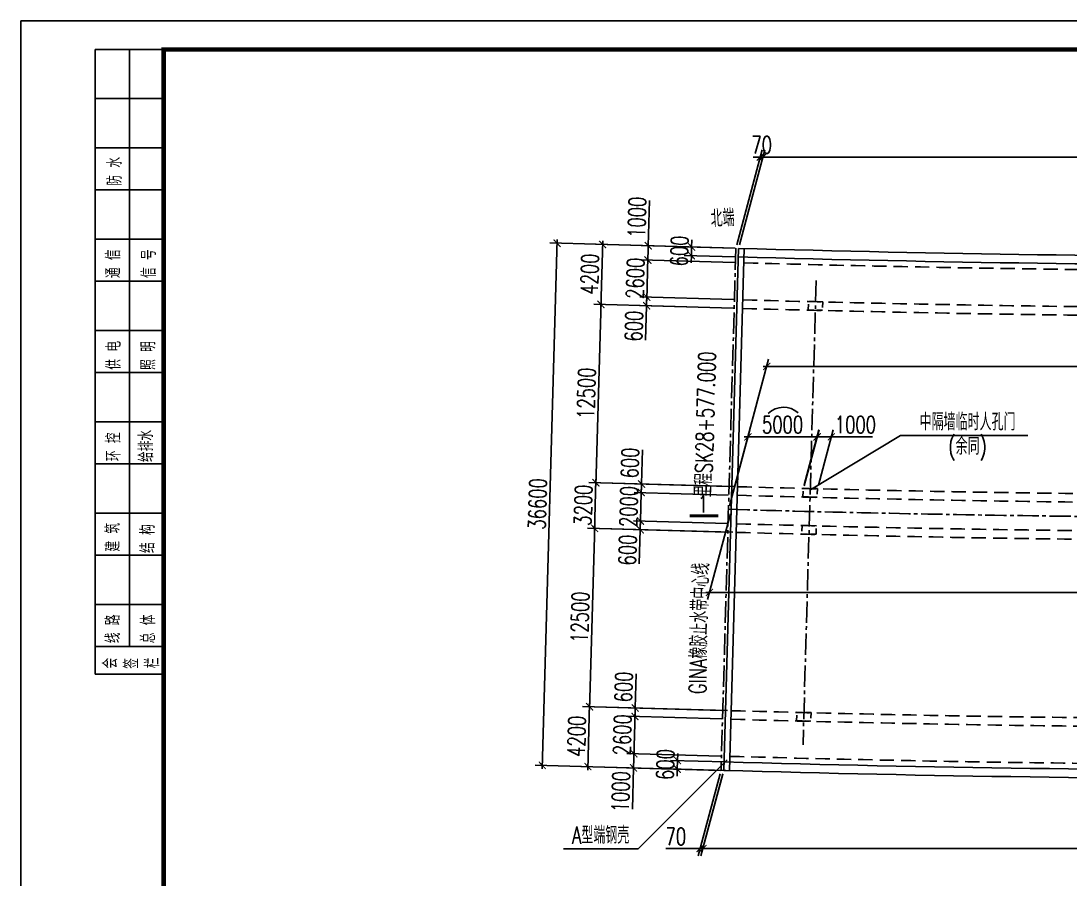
# Model space of a CAD drawing. Extents: x 469178 to 607089, y 116135 to 145965.
# Drawn here: x 516669 to 535049, y 130891 to 145922 of the extents above; entities that cross this region are included whole.
import ezdxf

# ---------------------------------------------------------------- set-up
doc = ezdxf.new("R2010")
doc.units = 0
doc.header["$LTSCALE"] = 100
doc.header["$MEASUREMENT"] = 0
for name, pattern in [('CENTER2', [1.125, 0.75, -0.125, 0.125, -0.125]), ('DASHED', [0.75, 0.5, -0.25]), ('DASHED2', [0.375, 0.25, -0.125])]:
    doc.linetypes.add(name, pattern=pattern)
doc.layers.get('0').update_dxf_attribs({"linetype": 'CONTINUOUS'})
doc.layers.get('Defpoints').update_dxf_attribs({"linetype": 'CONTINUOUS'})
for name, color, linetype in [('01 标  注', 1, 'CONTINUOUS'), ('02 结  构', 5, 'CONTINUOUS'), ('04 钢  筋', 6, 'CONTINUOUS'), ('4', 4, 'CONTINUOUS'), ('辅助线', 1, 'CONTINUOUS')]:
    doc.layers.add(name, color=color, linetype=linetype)
doc.styles.get("Standard").update_dxf_attribs({"font": 'txt1.shx', "width": 0.7, "bigfont": 'hztxt.shx'})
doc.styles.add('TK', font='romanc.shx', dxfattribs={"width": 0.75, "bigfont": 'hztxt.shx'})
doc.dimstyles.new('1：400', dxfattribs={"dimscale": 100, "dimtxt": 3, "dimasz": 1.25, "dimexe": 1.25, "dimexo": 0.625, "dimtad": 1, "dimdec": 0, "dimlfac": 4, "dimdsep": 46, "dimtxsty": 'Standard', "dimblk": 'ARCHTICK', "dimcen": 2.5, "dimdle": 0.625, "dimclrt": 1, "dimadec": 0, "dimazin": 1, "dimtfac": 1, "dimtdec": 0, "dimtix": 1, "dimtmove": 0, "dimatfit": 3, "dimfxl": 0, "dimarcsym": 0})

# ---------------------------------------------------------------- blocks, each defined once
blk = doc.blocks.new('_ArchTick')
at = {"color": 0, "linetype": 'ByBlock', "const_width": 0.15}
blk.add_lwpolyline([(-0.5, -0.5), (0.5, 0.5)], dxfattribs=at)
blk = doc.blocks.new('*D18')
at = {"layer": '01 标  注', "color": 0, "lineweight": -2, "ltscale": 4}
for p, q in [((527660, 141984), (527683, 142775)), ((529180, 141941), (527535, 141987)), ((527652, 141671), (527660, 141984)), ((529173, 141691), (527528, 141738))]:
    blk.add_line(p, q, dxfattribs=at)
at = {"layer": 'Defpoints', "color": 0, "ltscale": 4}
for p in [(527660, 141984), (529242, 141939), (529235, 141689)]:
    blk.add_point(p, dxfattribs=at)
at = {"layer": '01 标  注', "color": 0, "lineweight": -2, "ltscale": 4, "xscale": 125, "yscale": 125, "zscale": 125}
for p, rotation in [((527660, 141984), 88.37661035779304), ((527653, 141734), 268.376610357793)]:
    blk.add_blockref('_ArchTick', p, dxfattribs=dict(at, rotation=rotation))
at = {"layer": '01 标  注', "color": 1, "ltscale": 4, "insert": (527462, 142483), "char_height": 300, "attachment_point": 5, "rotation": 88.3766}
blk.add_mtext('1000', dxfattribs=at)
blk = doc.blocks.new('*D19')
at = {"layer": '01 标  注', "color": 0, "lineweight": -2, "ltscale": 4}
for p, q in [((529173, 141691), (527528, 141738)), ((527655, 141796), (527633, 141022)), ((529154, 141041), (527510, 141088))]:
    blk.add_line(p, q, dxfattribs=at)
at = {"layer": 'Defpoints', "color": 0, "ltscale": 4}
for p in [(529235, 141689), (527635, 141084), (529217, 141039)]:
    blk.add_point(p, dxfattribs=at)
at = {"layer": '01 标  注', "color": 0, "lineweight": -2, "ltscale": 4, "xscale": 125, "yscale": 125, "zscale": 125}
for p, rotation in [((527653, 141734), 88.37661940610256), ((527635, 141084), 268.3766194061026)]:
    blk.add_blockref('_ArchTick', p, dxfattribs=dict(at, rotation=rotation))
at = {"layer": '01 标  注', "color": 1, "ltscale": 4, "insert": (527432, 141415), "char_height": 300, "attachment_point": 5, "rotation": 88.3766}
blk.add_mtext('2600', dxfattribs=at)
blk = doc.blocks.new('*D20')
at = {"layer": '01 标  注', "color": 0, "lineweight": -2, "ltscale": 4}
for p, q in [((529154, 141041), (527510, 141088)), ((527637, 141147), (527631, 140934)), ((529150, 140891), (527506, 140938)), ((527631, 140934), (527614, 140333))]:
    blk.add_line(p, q, dxfattribs=at)
at = {"layer": 'Defpoints', "color": 0, "ltscale": 4}
for p in [(529217, 141039), (527631, 140934), (529213, 140889)]:
    blk.add_point(p, dxfattribs=at)
at = {"layer": '01 标  注', "color": 0, "lineweight": -2, "ltscale": 4, "xscale": 125, "yscale": 125, "zscale": 125}
for p, rotation in [((527631, 140934), 268.3766194061026), ((527635, 141084), 88.37661940610256)]:
    blk.add_blockref('_ArchTick', p, dxfattribs=dict(at, rotation=rotation))
at = {"layer": '01 标  注', "color": 1, "ltscale": 4, "insert": (527408, 140577), "char_height": 300, "attachment_point": 5, "rotation": 88.3766}
blk.add_mtext('600', dxfattribs=at)
blk = doc.blocks.new('*D21')
at = {"layer": '01 标  注', "color": 0, "lineweight": -2, "ltscale": 4}
for p, q in [((528928, 133044), (527283, 133091)), ((527410, 133150), (527401, 132838)), ((528921, 132794), (527276, 132841)), ((527401, 132838), (527381, 132117))]:
    blk.add_line(p, q, dxfattribs=at)
at = {"layer": 'Defpoints', "color": 0, "ltscale": 4}
for p in [(528990, 133043), (527401, 132838), (528983, 132793)]:
    blk.add_point(p, dxfattribs=at)
at = {"layer": '01 标  注', "color": 0, "lineweight": -2, "ltscale": 4, "xscale": 125, "yscale": 125, "zscale": 125}
for p, rotation in [((527408, 133087), 88.37662866795856), ((527401, 132838), 268.3766286679586)]:
    blk.add_blockref('_ArchTick', p, dxfattribs=dict(at, rotation=rotation))
at = {"layer": '01 标  注', "color": 1, "ltscale": 4, "insert": (527177, 132421), "char_height": 300, "attachment_point": 5, "rotation": 88.3766}
blk.add_mtext('1000', dxfattribs=at)
blk = doc.blocks.new('*D22')
at = {"layer": '01 标  注', "color": 0, "lineweight": -2, "ltscale": 4}
for p, q in [((528946, 133694), (527302, 133741)), ((527407, 133025), (527428, 133800)), ((528928, 133044), (527283, 133091))]:
    blk.add_line(p, q, dxfattribs=at)
at = {"layer": 'Defpoints', "color": 0, "ltscale": 4}
for p in [(527427, 133737), (529009, 133692), (528990, 133043)]:
    blk.add_point(p, dxfattribs=at)
at = {"layer": '01 标  注', "color": 0, "lineweight": -2, "ltscale": 4, "xscale": 125, "yscale": 125, "zscale": 125}
for p, rotation in [((527427, 133737), 88.37661963298422), ((527408, 133087), 268.3766196329842)]:
    blk.add_blockref('_ArchTick', p, dxfattribs=dict(at, rotation=rotation))
at = {"layer": '01 标  注', "color": 1, "ltscale": 4, "insert": (527205, 133418), "char_height": 300, "attachment_point": 5, "rotation": 88.3766}
blk.add_mtext('2600', dxfattribs=at)
blk = doc.blocks.new('*D23')
at = {"layer": '01 标  注', "color": 0, "lineweight": -2, "ltscale": 4}
for p, q in [((527431, 133887), (527448, 134488)), ((528950, 133844), (527306, 133891)), ((527425, 133675), (527431, 133887)), ((528946, 133694), (527302, 133741))]:
    blk.add_line(p, q, dxfattribs=at)
at = {"layer": 'Defpoints', "color": 0, "ltscale": 4}
for p in [(527431, 133887), (529013, 133842), (529009, 133692)]:
    blk.add_point(p, dxfattribs=at)
at = {"layer": '01 标  注', "color": 0, "lineweight": -2, "ltscale": 4, "xscale": 125, "yscale": 125, "zscale": 125}
for p, rotation in [((527427, 133737), 268.3766196329842), ((527431, 133887), 88.37661963298422)]:
    blk.add_blockref('_ArchTick', p, dxfattribs=dict(at, rotation=rotation))
at = {"layer": '01 标  注', "color": 1, "ltscale": 4, "insert": (527229, 134256), "char_height": 300, "attachment_point": 5, "rotation": 88.3766}
blk.add_mtext('600', dxfattribs=at)
blk = doc.blocks.new('*D24')
at = {"layer": '01 标  注', "color": 0, "lineweight": -2, "ltscale": 4}
for p, q in [((526833, 141019), (526741, 137771)), ((529150, 140891), (526706, 140960)), ((529062, 137767), (526618, 137837))]:
    blk.add_line(p, q, dxfattribs=at)
at = {"layer": 'Defpoints', "color": 0, "ltscale": 4}
for p in [(529213, 140889), (526742, 137833), (529124, 137766)]:
    blk.add_point(p, dxfattribs=at)
at = {"layer": '01 标  注', "color": 0, "lineweight": -2, "ltscale": 4, "xscale": 125, "yscale": 125, "zscale": 125}
for p, rotation in [((526831, 140957), 88.3766196329842), ((526742, 137833), 268.3766196329842)]:
    blk.add_blockref('_ArchTick', p, dxfattribs=dict(at, rotation=rotation))
at = {"layer": '01 标  注', "color": 1, "ltscale": 4, "insert": (526574, 139401), "char_height": 300, "attachment_point": 5, "rotation": 88.3766}
blk.add_mtext('12500', dxfattribs=at)
blk = doc.blocks.new('*D25')
at = {"layer": '01 标  注', "color": 0, "lineweight": -2, "ltscale": 4}
for p, q in [((527538, 137661), (527541, 137786)), ((529057, 137618), (527413, 137664)), ((527538, 137661), (527524, 137161)), ((529043, 137118), (527399, 137164)), ((527524, 137161), (527520, 137036))]:
    blk.add_line(p, q, dxfattribs=at)
at = {"layer": 'Defpoints', "color": 0, "ltscale": 4}
for p in [(529120, 137616), (527524, 137161), (529106, 137116)]:
    blk.add_point(p, dxfattribs=at)
at = {"layer": '01 标  注', "color": 0, "lineweight": -2, "ltscale": 4, "xscale": 125, "yscale": 125, "zscale": 125}
for p, rotation in [((527538, 137661), 268.3766196329842), ((527524, 137161), 88.37661963298422)]:
    blk.add_blockref('_ArchTick', p, dxfattribs=dict(at, rotation=rotation))
at = {"layer": '01 标  注', "color": 1, "ltscale": 4, "insert": (527318, 137417), "char_height": 300, "attachment_point": 5, "rotation": 88.3766}
blk.add_mtext('2000', dxfattribs=at)
blk = doc.blocks.new('*D26')
at = {"layer": '01 标  注', "color": 0, "lineweight": -2, "ltscale": 4}
for p, q in [((529043, 137118), (527399, 137164)), ((527525, 137223), (527519, 137011)), ((529039, 136968), (527395, 137014)), ((527519, 137011), (527502, 136410))]:
    blk.add_line(p, q, dxfattribs=at)
at = {"layer": 'Defpoints', "color": 0, "ltscale": 4}
for p in [(527519, 137011), (529101, 136966), (529106, 137116)]:
    blk.add_point(p, dxfattribs=at)
at = {"layer": '01 标  注', "color": 0, "lineweight": -2, "ltscale": 4, "xscale": 125, "yscale": 125, "zscale": 125}
for p, rotation in [((527524, 137161), 88.3766196329842), ((527519, 137011), 268.3766196329842)]:
    blk.add_blockref('_ArchTick', p, dxfattribs=dict(at, rotation=rotation))
at = {"layer": '01 标  注', "color": 1, "ltscale": 4, "insert": (527297, 136654), "char_height": 300, "attachment_point": 5, "rotation": 88.3766}
blk.add_mtext('600', dxfattribs=at)
blk = doc.blocks.new('*D27')
at = {"layer": '01 标  注', "color": 0, "lineweight": -2, "ltscale": 4}
for p, q in [((527542, 137811), (527559, 138412)), ((529062, 137767), (527417, 137814)), ((527536, 137598), (527542, 137811)), ((529057, 137618), (527413, 137664))]:
    blk.add_line(p, q, dxfattribs=at)
at = {"layer": 'Defpoints', "color": 0, "ltscale": 4}
for p in [(527542, 137811), (529124, 137766), (529120, 137616)]:
    blk.add_point(p, dxfattribs=at)
at = {"layer": '01 标  注', "color": 0, "lineweight": -2, "ltscale": 4, "xscale": 125, "yscale": 125, "zscale": 125}
for p, rotation in [((527542, 137811), 88.37661940610253), ((527538, 137661), 268.3766194061026)]:
    blk.add_blockref('_ArchTick', p, dxfattribs=dict(at, rotation=rotation))
at = {"layer": '01 标  注', "color": 1, "ltscale": 4, "insert": (527340, 138180), "char_height": 300, "attachment_point": 5, "rotation": 88.3766}
blk.add_mtext('600', dxfattribs=at)
blk = doc.blocks.new('*D28')
at = {"layer": '01 标  注', "color": 0, "lineweight": -2, "ltscale": 4}
for p, q in [((529180, 141941), (526736, 142010)), ((526863, 142069), (526829, 140894)), ((529150, 140891), (526706, 140960))]:
    blk.add_line(p, q, dxfattribs=at)
at = {"layer": 'Defpoints', "color": 0, "ltscale": 4}
for p in [(529242, 141939), (526831, 140957), (529213, 140889)]:
    blk.add_point(p, dxfattribs=at)
at = {"layer": '01 标  注', "color": 0, "lineweight": -2, "ltscale": 4, "xscale": 125, "yscale": 125, "zscale": 125}
for p, rotation in [((526861, 142007), 88.3766196329842), ((526831, 140957), 268.3766196329842)]:
    blk.add_blockref('_ArchTick', p, dxfattribs=dict(at, rotation=rotation))
at = {"layer": '01 标  注', "color": 1, "ltscale": 4, "insert": (526633, 141488), "char_height": 300, "attachment_point": 5, "rotation": 88.3766}
blk.add_mtext('4200', dxfattribs=at)
blk = doc.blocks.new('*D29')
at = {"layer": '01 标  注', "color": 0, "lineweight": -2, "ltscale": 4}
for p, q in [((529039, 136968), (526595, 137037)), ((526722, 137096), (526629, 133847)), ((528950, 133844), (526506, 133913))]:
    blk.add_line(p, q, dxfattribs=at)
at = {"layer": 'Defpoints', "color": 0, "ltscale": 4}
for p in [(529101, 136966), (526631, 133910), (529013, 133842)]:
    blk.add_point(p, dxfattribs=at)
at = {"layer": '01 标  注', "color": 0, "lineweight": -2, "ltscale": 4, "xscale": 125, "yscale": 125, "zscale": 125}
for p, rotation in [((526720, 137034), 88.3766196329842), ((526631, 133910), 268.3766196329842)]:
    blk.add_blockref('_ArchTick', p, dxfattribs=dict(at, rotation=rotation))
at = {"layer": '01 标  注', "color": 1, "ltscale": 4, "insert": (526463, 135478), "char_height": 300, "attachment_point": 5, "rotation": 88.3766}
blk.add_mtext('12500', dxfattribs=at)
blk = doc.blocks.new('*D30')
at = {"layer": '01 标  注', "color": 0, "lineweight": -2, "ltscale": 4}
for p, q in [((526063, 142092), (525800, 132820)), ((529180, 141941), (525936, 142033)), ((528921, 132794), (525677, 132886))]:
    blk.add_line(p, q, dxfattribs=at)
at = {"layer": 'Defpoints', "color": 0, "ltscale": 4}
for p in [(529242, 141939), (525802, 132883), (528983, 132793)]:
    blk.add_point(p, dxfattribs=at)
at = {"layer": '01 标  注', "color": 0, "lineweight": -2, "ltscale": 4, "xscale": 125, "yscale": 125, "zscale": 125}
for p, rotation in [((526061, 142029), 88.3766196329842), ((525802, 132883), 268.3766196329842)]:
    blk.add_blockref('_ArchTick', p, dxfattribs=dict(at, rotation=rotation))
at = {"layer": '01 标  注', "color": 1, "ltscale": 4, "insert": (525719, 137462), "char_height": 300, "attachment_point": 5, "rotation": 88.3766}
blk.add_mtext('36600', dxfattribs=at)
blk = doc.blocks.new('*D31')
at = {"layer": '01 标  注', "color": 0, "lineweight": -2, "ltscale": 4}
for p, q in [((526718, 136971), (526744, 137896)), ((529161, 137765), (526618, 137837)), ((529139, 136965), (526595, 137037))]:
    blk.add_line(p, q, dxfattribs=at)
at = {"layer": 'Defpoints', "color": 0, "ltscale": 4}
for p in [(526742, 137833), (529224, 137763), (529201, 136963)]:
    blk.add_point(p, dxfattribs=at)
at = {"layer": '01 标  注', "color": 0, "lineweight": -2, "ltscale": 4, "xscale": 125, "yscale": 125, "zscale": 125}
for p, rotation in [((526742, 137833), 88.37661847825402), ((526720, 137034), 268.376618478254)]:
    blk.add_blockref('_ArchTick', p, dxfattribs=dict(at, rotation=rotation))
at = {"layer": '01 标  注', "color": 1, "ltscale": 4, "insert": (526519, 137439), "char_height": 300, "attachment_point": 5, "rotation": 88.3766}
blk.add_mtext('3200', dxfattribs=at)
blk = doc.blocks.new('*D32')
at = {"layer": '01 标  注', "color": 0, "lineweight": -2, "ltscale": 4}
for p, q in [((529050, 133841), (526506, 133913)), ((526600, 132798), (526633, 133972)), ((529021, 132792), (526477, 132864))]:
    blk.add_line(p, q, dxfattribs=at)
at = {"layer": 'Defpoints', "color": 0, "ltscale": 4}
for p in [(526631, 133910), (529113, 133839), (529083, 132790)]:
    blk.add_point(p, dxfattribs=at)
at = {"layer": '01 标  注', "color": 0, "lineweight": -2, "ltscale": 4, "xscale": 125, "yscale": 125, "zscale": 125}
for p, rotation in [((526631, 133910), 88.37661948780183), ((526602, 132860), 268.3766194878018)]:
    blk.add_blockref('_ArchTick', p, dxfattribs=dict(at, rotation=rotation))
at = {"layer": '01 标  注', "color": 1, "ltscale": 4, "insert": (526404, 133391), "char_height": 300, "attachment_point": 5, "rotation": 88.3766}
blk.add_mtext('4200', dxfattribs=at)
blk = doc.blocks.new('*D150')
at = {"layer": '01 标  注', "color": 0, "lineweight": -2}
for p, q in [((529082, 137430), (529769, 139995)), ((550389, 137430), (551076, 139995)), ((551105, 139870), (529673, 139870))]:
    blk.add_line(p, q, dxfattribs=at)
at = {"layer": 'Defpoints', "color": 0}
for p in [(529736, 139870), (529065, 137367), (550372, 137367)]:
    blk.add_point(p, dxfattribs=at)
at = {"layer": '01 标  注', "color": 0, "lineweight": -2, "xscale": 125, "yscale": 125, "zscale": 125, "rotation": 180}
blk.add_blockref('_ArchTick', (529736, 139870), dxfattribs=at)
at = {"layer": '01 标  注', "color": 0, "lineweight": -2, "xscale": 125, "yscale": 125, "zscale": 125}
blk.add_blockref('_ArchTick', (551043, 139870), dxfattribs=at)
at = {"layer": '01 标  注', "color": 1, "insert": (540154, 140083), "char_height": 300, "attachment_point": 5}
blk.add_mtext('管段名义长度85000', dxfattribs=at)
blk = doc.blocks.new('*D108')
at = {"layer": '01 标  注', "color": 0, "lineweight": -2, "ltscale": 4}
for p, q in [((529212, 142003), (529657, 143664)), ((529259, 142002), (529704, 143664)), ((529623, 143539), (529498, 143539)), ((529623, 143539), (529671, 143539)), ((529671, 143539), (529796, 143539))]:
    blk.add_line(p, q, dxfattribs=at)
at = {"layer": 'Defpoints', "color": 0, "ltscale": 4}
for p in [(529671, 143539), (529195, 141940), (529242, 141939)]:
    blk.add_point(p, dxfattribs=at)
at = {"layer": '01 标  注', "color": 0, "lineweight": -2, "ltscale": 4, "xscale": 125, "yscale": 125, "zscale": 125}
blk.add_blockref('_ArchTick', (529623, 143539), dxfattribs=at)
at = {"layer": '01 标  注', "color": 0, "lineweight": -2, "ltscale": 4, "xscale": 125, "yscale": 125, "zscale": 125, "rotation": 180}
blk.add_blockref('_ArchTick', (529671, 143539), dxfattribs=at)
at = {"layer": '01 标  注', "color": 1, "ltscale": 4, "insert": (529647, 143752), "char_height": 300, "attachment_point": 5}
blk.add_mtext('70', dxfattribs=at)
blk = doc.blocks.new('*D149')
at = {"layer": '01 标  注', "color": 0, "lineweight": -2}
for p, q in [((529259, 142002), (529704, 143664)), ((550212, 142002), (550657, 143664)), ((550686, 143539), (529608, 143539))]:
    blk.add_line(p, q, dxfattribs=at)
at = {"layer": 'Defpoints', "color": 0}
for p in [(529671, 143539), (529242, 141939), (550195, 141939)]:
    blk.add_point(p, dxfattribs=at)
at = {"layer": '01 标  注', "color": 0, "lineweight": -2, "xscale": 125, "yscale": 125, "zscale": 125, "rotation": 180}
blk.add_blockref('_ArchTick', (529671, 143539), dxfattribs=at)
at = {"layer": '01 标  注', "color": 0, "lineweight": -2, "xscale": 125, "yscale": 125, "zscale": 125}
blk.add_blockref('_ArchTick', (550624, 143539), dxfattribs=at)
at = {"layer": '01 标  注', "color": 1, "insert": (540147, 143752), "char_height": 300, "attachment_point": 5}
blk.add_mtext('弧长 83824', dxfattribs=at)
blk = doc.blocks.new('*D110')
at = {"layer": '01 标  注', "color": 0, "lineweight": -2, "ltscale": 4}
for p, q in [((528420, 141962), (528423, 142087)), ((529180, 141941), (528295, 141966)), ((528415, 141812), (528420, 141962)), ((529176, 141791), (528291, 141816)), ((528415, 141812), (528412, 141687))]:
    blk.add_line(p, q, dxfattribs=at)
at = {"layer": 'Defpoints', "color": 0, "ltscale": 4}
for p in [(528420, 141962), (529242, 141939), (529238, 141789)]:
    blk.add_point(p, dxfattribs=at)
at = {"layer": '01 标  注', "color": 0, "lineweight": -2, "ltscale": 4, "xscale": 125, "yscale": 125, "zscale": 125}
for p, rotation in [((528420, 141962), 268.3793264063099), ((528415, 141812), 88.37932640630991)]:
    blk.add_blockref('_ArchTick', p, dxfattribs=dict(at, rotation=rotation))
at = {"layer": '01 标  注', "color": 1, "ltscale": 4, "insert": (528205, 141893), "char_height": 300, "attachment_point": 5, "rotation": 88.3793}
blk.add_mtext('600', dxfattribs=at)
blk = doc.blocks.new('*D111')
at = {"layer": '01 标  注', "color": 0, "lineweight": -2, "ltscale": 4}
for p, q in [((528173, 132966), (528176, 133091)), ((529017, 132942), (528048, 132969)), ((528173, 132966), (528168, 132816)), ((529013, 132792), (528043, 132819)), ((528168, 132816), (528165, 132691))]:
    blk.add_line(p, q, dxfattribs=at)
at = {"layer": 'Defpoints', "color": 0, "ltscale": 4}
for p in [(529080, 132940), (528168, 132816), (529076, 132790)]:
    blk.add_point(p, dxfattribs=at)
at = {"layer": '01 标  注', "color": 0, "lineweight": -2, "ltscale": 4, "xscale": 125, "yscale": 125, "zscale": 125}
for p, rotation in [((528168, 132816), 88.3766286679586), ((528173, 132966), 268.3766286679586)]:
    blk.add_blockref('_ArchTick', p, dxfattribs=dict(at, rotation=rotation))
at = {"layer": '01 标  注', "color": 1, "ltscale": 4, "insert": (527958, 132897), "char_height": 300, "attachment_point": 5, "rotation": 88.3766}
blk.add_mtext('600', dxfattribs=at)
blk = doc.blocks.new('*D131')
at = {"layer": '01 标  注', "color": 0, "lineweight": -2}
for p, q in [((528966, 132730), (528582, 131298)), ((550438, 132730), (550054, 131298)), ((550150, 131423), (528553, 131423))]:
    blk.add_line(p, q, dxfattribs=at)
at = {"layer": 'Defpoints', "color": 0}
for p in [(528983, 132793), (550454, 132793), (528616, 131423)]:
    blk.add_point(p, dxfattribs=at)
at = {"layer": '01 标  注', "color": 0, "lineweight": -2, "xscale": 125, "yscale": 125, "zscale": 125, "rotation": 180}
blk.add_blockref('_ArchTick', (528616, 131423), dxfattribs=at)
at = {"layer": '01 标  注', "color": 0, "lineweight": -2, "xscale": 125, "yscale": 125, "zscale": 125}
blk.add_blockref('_ArchTick', (550087, 131423), dxfattribs=at)
at = {"layer": '01 标  注', "color": 1, "insert": (539352, 131635), "char_height": 300, "attachment_point": 5}
blk.add_mtext('弧长 85898', dxfattribs=at)
blk = doc.blocks.new('*D112')
at = {"layer": '01 标  注', "color": 0, "lineweight": -2, "ltscale": 4}
for p, q in [((528919, 132732), (528535, 131298)), ((528966, 132732), (528582, 131298)), ((528568, 131423), (527968, 131423)), ((528616, 131423), (528568, 131423)), ((528616, 131423), (528741, 131423))]:
    blk.add_line(p, q, dxfattribs=at)
at = {"layer": 'Defpoints', "color": 0, "ltscale": 4}
for p in [(528936, 132794), (528983, 132794), (528616, 131423)]:
    blk.add_point(p, dxfattribs=at)
at = {"layer": '01 标  注', "color": 0, "lineweight": -2, "ltscale": 4, "xscale": 125, "yscale": 125, "zscale": 125}
blk.add_blockref('_ArchTick', (528568, 131423), dxfattribs=at)
at = {"layer": '01 标  注', "color": 0, "lineweight": -2, "ltscale": 4, "xscale": 125, "yscale": 125, "zscale": 125, "rotation": 180}
blk.add_blockref('_ArchTick', (528616, 131423), dxfattribs=at)
at = {"layer": '01 标  注', "color": 1, "ltscale": 4, "insert": (528143, 131635), "char_height": 300, "attachment_point": 5}
blk.add_mtext('70', dxfattribs=at)
blk = doc.blocks.new('*D130')
at = {"layer": '01 标  注', "color": 0, "lineweight": -2}
for p, q in [((550308, 137303), (549901, 135786)), ((529100, 137288), (528698, 135786)), ((549997, 135911), (528669, 135911))]:
    blk.add_line(p, q, dxfattribs=at)
at = {"layer": 'Defpoints', "color": 0}
for p in [(529117, 137350), (550325, 137366), (528731, 135911)]:
    blk.add_point(p, dxfattribs=at)
at = {"layer": '01 标  注', "color": 0, "lineweight": -2, "xscale": 125, "yscale": 125, "zscale": 125, "rotation": 180}
blk.add_blockref('_ArchTick', (528731, 135911), dxfattribs=at)
at = {"layer": '01 标  注', "color": 0, "lineweight": -2, "xscale": 125, "yscale": 125, "zscale": 125}
blk.add_blockref('_ArchTick', (549935, 135911), dxfattribs=at)
at = {"layer": '01 标  注', "color": 1, "insert": (540109, 136123), "char_height": 300, "attachment_point": 5}
blk.add_mtext('弧长 84861', dxfattribs=at)
blk = doc.blocks.new('*D113')
at = {"layer": '01 标  注', "color": 0, "lineweight": -2, "ltscale": 4}
for p, q in [((529082, 137430), (529439, 138762)), ((529343, 138637), (530683, 138637)), ((530390, 137777), (530654, 138762))]:
    blk.add_line(p, q, dxfattribs=at)
at = {"layer": 'Defpoints', "color": 0, "ltscale": 4}
for p in [(530621, 138637), (530374, 137714), (529065, 137367)]:
    blk.add_point(p, dxfattribs=at)
at = {"layer": '01 标  注', "color": 0, "lineweight": -2, "ltscale": 4, "xscale": 125, "yscale": 125, "zscale": 125, "rotation": 180}
blk.add_blockref('_ArchTick', (529406, 138637), dxfattribs=at)
at = {"layer": '01 标  注', "color": 0, "lineweight": -2, "ltscale": 4, "xscale": 125, "yscale": 125, "zscale": 125}
blk.add_blockref('_ArchTick', (530621, 138637), dxfattribs=at)
at = {"layer": '01 标  注', "color": 1, "ltscale": 4, "insert": (530013, 138850), "char_height": 300, "attachment_point": 5}
blk.add_mtext('5000 ', dxfattribs=at)
blk = doc.blocks.new('*D114')
at = {"layer": '01 标  注', "color": 0, "lineweight": -2, "ltscale": 4}
for p, q in [((530390, 137798), (530649, 138762)), ((530553, 138637), (530867, 138637)), ((530640, 137793), (530900, 138762)), ((530867, 138637), (531588, 138637))]:
    blk.add_line(p, q, dxfattribs=at)
at = {"layer": 'Defpoints', "color": 0, "ltscale": 4}
for p in [(530867, 138637), (530374, 137736), (530624, 137730)]:
    blk.add_point(p, dxfattribs=at)
at = {"layer": '01 标  注', "color": 0, "lineweight": -2, "ltscale": 4, "xscale": 125, "yscale": 125, "zscale": 125, "rotation": 180}
blk.add_blockref('_ArchTick', (530615, 138637), dxfattribs=at)
at = {"layer": '01 标  注', "color": 0, "lineweight": -2, "ltscale": 4, "xscale": 125, "yscale": 125, "zscale": 125}
blk.add_blockref('_ArchTick', (530867, 138637), dxfattribs=at)
at = {"layer": '01 标  注', "color": 1, "ltscale": 4, "insert": (531290, 138850), "char_height": 300, "attachment_point": 5}
blk.add_mtext('1000', dxfattribs=at)

msp = doc.modelspace()

# ---------------------------------------------------------------- linework, layer by layer
for p, q in [((517969.08, 134482.16), (517969.08, 145422.16)), ((519169.08, 145422.16), (517969.08, 145422.16)), ((518569.08, 134962.16), (518569.08, 145422.16)), ((519169.08, 144562.16), (517969.08, 144562.16)), ((519169.08, 143702.16), (517969.08, 143702.16)), ((519169.08, 142962.16), (517969.08, 142962.16)), ((519169.08, 142102.16), (517969.08, 142102.16)), ((519169.08, 141362.16), (517969.08, 141362.16)), ((519169.08, 140502.16), (517969.08, 140502.16)), ((519169.08, 139762.16), (517969.08, 139762.16)), ((519169.08, 138902.16), (517969.08, 138902.16)), ((519169.08, 138162.16), (517969.08, 138162.16)), ((519169.08, 137302.16), (517969.08, 137302.16)), ((519169.08, 136562.16), (517969.08, 136562.16)), ((519169.08, 135702.16), (517969.08, 135702.16)), ((519169.08, 134962.16), (517969.08, 134962.16)), ((517969.08, 134482.16), (519169.08, 134482.16))]:
    msp.add_line(p, q)
msp.add_lwpolyline([(516669.08, 116222.16), (558669.08, 116222.16), (558669.08, 145922.16), (516669.08, 145922.16)], close=True)
at = {"const_width": 80}
msp.add_lwpolyline([(519169.08, 116722.16), (558169.08, 116722.16), (558169.08, 145422.16), (519169.08, 145422.16)], close=True, dxfattribs=at)
at = {"layer": '01 标  注'}
for points in [[(530487.97, 137705.43), (532076.57, 138658.59), (534312.47, 138658.59)], [(529039.88, 132978.65), (527482.1, 131420.87), (526171.96, 131420.87)]]:
    msp.add_lwpolyline(points, dxfattribs=at)
at = {"layer": '01 标  注', "const_width": 50}
msp.add_lwpolyline([(528888.05, 137252.3), (528388.05, 137252.3)], dxfattribs=at)
at = {"layer": '02 结  构', "ltscale": 0.6}
for p, q in [((529242.28, 141939.03), (528983.06, 132792.7)), ((529342.24, 141936.2), (529083.02, 132789.87))]:
    msp.add_line(p, q, dxfattribs=at)
for radius, start, end in [(370425, 268.3793264, 271.6206754), (370575, 268.3793264, 271.6206754), (379425, 268.3792612, 271.6207388), (379575, 268.3792612, 271.6207388)]:
    msp.add_arc((539718.76, 512215.85), radius, start, end, dxfattribs=at)
at = {"layer": '02 结  构', "linetype": 'DASHED', "ltscale": 5}
for radius, start, end in [(370675, 268.3947817, 271.6206754), (371325, 268.3947499, 271.6052501), (371475, 268.3947426, 271.6052574), (374600, 268.3945914, 271.6054086), (374750, 268.3945842, 271.6054158), (375400, 268.3945531, 271.6054469), (375250, 268.3945603, 271.6054397), (378525, 268.3944051, 271.6055949), (378675, 268.394398, 271.605602), (379325, 268.3943676, 271.6207371)]:
    msp.add_arc((539718.76, 512215.85), radius, start, end, dxfattribs=at)
at = {"layer": '04 钢  筋', "color": 1, "linetype": 'Continuous', "ltscale": 4}
msp.add_arc((530028.08, 138775.21), 380.63, 47.434239, 134.639877, dxfattribs=at)
at = {"layer": '4', "color": 0, "linetype": 'DASHED2', "ltscale": 4}
for points in [[(530462.19, 140859.52), (530466.43, 141009.46), (530716.38, 141003.82), (530712.13, 140853.87), (530462.23, 140860.96)], [(530369.4, 137585.78), (530373.65, 137735.72), (530623.59, 137730.07), (530619.34, 137580.13), (530369.44, 137587.21)]]:
    msp.add_lwpolyline(points, dxfattribs=at)
for points in [[(530350.99, 136936.03), (530600.93, 136930.38), (530605.18, 137080.32), (530355.24, 137085.98)], [(530258.21, 133662.3), (530262.46, 133812.24), (530512.4, 133806.58), (530508.15, 133656.63)]]:
    msp.add_lwpolyline(points, close=True, dxfattribs=at)
at = {"layer": '辅助线', "linetype": 'CENTER2', "ltscale": 5}
for p, q in [((529194.8, 141940.38), (528935.58, 132794.05)), ((530601.92, 141377.79), (530371.32, 133240.99))]:
    msp.add_line(p, q, dxfattribs=at)
msp.add_arc((539718.76, 512215.85), 375000, 268.3720359, 271.6279641, dxfattribs=at)

# ---------------------------------------------------------------- texts
at = {"style": 'TK', "width": 0.75}
for s, p in [('防 水', (518435.03, 143036.57)), ('通 信', (518409.97, 141418.22)), ('信 号', (519032.99, 141420.17)), ('供 电', (518418.13, 139813.65)), ('照 明', (519023.63, 139809.47)), ('环 控', (518413.93, 138211.41)), ('给排水', (518984.68, 138195.82)), ('建 筑', (518402.65, 136626.5)), ('结 构', (519012.06, 136601.9)), ('线 路', (518404.77, 135022.19)), ('总 体', (519021.5, 135020.74)), ('会', (518355.78, 134578.96)), ('签', (518727.34, 134572.96)), ('栏', (519092.68, 134583.7))]:
    msp.add_text(s, height=250, rotation=90, dxfattribs=at).set_placement(p)
at = {"layer": '01 标  注', "char_height": 300, "attachment_point": 5}
for s, insert, rotation in [('北端', (528961.76, 142469.69), 3.296911), ('GINA橡胶止水带中心线        里程SK28+577.000', (528607.85, 137131.35), 88.348592), ('中隔墙临时人孔门', (533254.39, 138899.51), 0), ('(余同)', (533254.39, 138424.51), 0)]:
    msp.add_mtext(s, dxfattribs=dict(at, insert=insert, rotation=rotation))
for s, insert in [('1', (528619.7, 137461.53)), ('A型端钢壳', (526827.03, 131658.37))]:
    msp.add_mtext(s, dxfattribs=dict(at, insert=insert))

# ---------------------------------------------------------------- dimensions: what is measured, and where the dimension line sits
at = {"layer": '01 标  注'}
for base, p1, p2, text, picture, middle in [((529671, 143539.03), (550195.23, 141939.03), (529242.28, 141939.03), '弧长 83824', '*D149', (540147.47, 143539.03)), ((529735.86, 139870.19), (550372.32, 137367.21), (529065.19, 137367.21), '管段名义长度85000', '*D150', (540153.53, 139870.19)), ((528731.1, 135910.64), (550324.84, 137365.87), (529116.85, 137350.26), '弧长 84861', '*D130', (540108.68, 135910.64))]:
    dim = msp.add_linear_dim(base=base, p1=p1, p2=p2, text=text, dimstyle='1：400', dxfattribs=at)
    dim.commit()
    dim.dimension.update_dxf_attribs({"geometry": picture, "text_midpoint": middle, "dimtype": 160})
at = {"layer": '01 标  注', "ltscale": 4}
for base, p1, p2, text, picture, middle in [((529671, 143539.03), (529194.8, 141940.38), (529242.28, 141939.03), '70', '*D108', (529647.08, 143751.53)), ((530620.93, 138637.34), (529065.19, 137367.21), (530373.65, 137714.48), '5000 ', '*D113', (530013.23, 138849.84))]:
    dim = msp.add_linear_dim(base=base, p1=p1, p2=p2, text=text, dimstyle='1：400', dxfattribs=at)
    dim.commit()
    dim.dimension.update_dxf_attribs({"geometry": picture, "text_midpoint": middle})
for base, p1, p2, angle, picture, middle in [((527660.41, 141983.86), (529235.2, 141689.13), (529242.28, 141939.03), 268.37661, '*D18', (527674.4, 142477.41)), ((527630.67, 140934.28), (529216.78, 141039.39), (529212.53, 140889.45), 88.376619, '*D20', (527620.38, 140571.19)), ((527542.14, 137810.54), (529119.75, 137615.77), (529124, 137765.71), 88.376619, '*D27', (527552.43, 138173.63)), ((527519.47, 137010.86), (529105.59, 137115.97), (529101.34, 136966.03), 268.37662, '*D26', (527509.18, 136647.77)), ((527430.94, 133887.11), (529008.56, 133692.34), (529012.81, 133842.28), 268.37662, '*D23', (527441.23, 134250.2)), ((527401.2, 132837.53), (528990.14, 133042.6), (528983.06, 132792.7), 88.376629, '*D21', (527389.22, 132414.78))]:
    dim = msp.add_linear_dim(base=base, p1=p1, p2=p2, angle=angle, dimstyle='1：400', dxfattribs=at)
    dim.commit()
    dim.dimension.update_dxf_attribs({"geometry": picture, "text_midpoint": middle, "dimtype": 160})
for base, p1, p2, angle, picture, middle in [((525801.84, 132882.86), (529242.28, 141939.03), (528983.06, 132792.7), 268.37662, '*D30', (525719.03, 137462.05)), ((526830.99, 140956.95), (529242.28, 141939.03), (529212.53, 140889.45), 268.37662, '*D28', (526633.45, 141487.76)), ((527634.92, 141084.22), (529235.2, 141689.13), (529216.78, 141039.39), 88.376619, '*D19', (527431.71, 141415.11)), ((526742.46, 137833.2), (529212.53, 140889.45), (529124, 137765.71), 268.37662, '*D24', (526574.31, 139401.09)), ((527523.72, 137160.8), (529119.75, 137615.77), (529105.59, 137115.97), 268.37662, '*D25', (527318.39, 137416.72)), ((526631.26, 133909.78), (529101.34, 136966.03), (529012.81, 133842.28), 268.37662, '*D29', (526463.11, 135477.67)), ((527426.69, 133737.17), (528990.14, 133042.6), (529008.56, 133692.34), 268.37662, '*D22', (527205.07, 133418.32)), ((528168.37, 132815.79), (529079.77, 132940), (529075.52, 132790.08), 88.376629, '*D111', (527958.08, 132896.77))]:
    dim = msp.add_linear_dim(base=base, p1=p1, p2=p2, angle=angle, dimstyle='1：400', dxfattribs=at)
    dim.commit()
    dim.dimension.update_dxf_attribs({"geometry": picture, "text_midpoint": middle})
for p1, p2, distance, picture, middle in [((529238.04, 141789.09), (529242.28, 141939.03), 822.91, '*D110', (528205.17, 141893.34)), ((529201.3, 136963.21), (529223.96, 137762.89), 2482.5, '*D31', (526518.71, 137439.4)), ((529083.02, 132789.89), (529112.77, 133839.47), 2482.5, '*D32', (526403.98, 133391.02))]:
    dim = msp.add_aligned_dim(p1=p1, p2=p2, distance=distance, dimstyle='1：400', dxfattribs=at)
    dim.commit()
    dim.dimension.update_dxf_attribs({"geometry": picture, "text_midpoint": middle})
dim = msp.add_linear_dim(base=(530866.7, 138637.34), p1=(530373.65, 137735.72), p2=(530623.59, 137730.07), dimstyle='1：400', dxfattribs=at)
dim.commit()
dim.dimension.update_dxf_attribs({"geometry": '*D114', "text_midpoint": (531289.62, 138637.34), "dimtype": 160})
dim = msp.add_linear_dim(base=(528615.58, 131422.54), p1=(528935.58, 132794.07), p2=(528983.08, 132794.07), text='70', dimstyle='1：400', dxfattribs=at)
dim.commit()
dim.dimension.update_dxf_attribs({"geometry": '*D112', "text_midpoint": (528142.85, 131422.54), "dimtype": 160})
at = {"layer": '01 标  注'}
dim = msp.add_linear_dim(base=(528615.92, 131422.54), p1=(550454.45, 132792.7), p2=(528983.06, 132792.72), text='弧长 85898', dimstyle='1：400', dxfattribs=at)
dim.commit()
dim.dimension.update_dxf_attribs({"geometry": '*D131', "text_midpoint": (539351.62, 131635.04)})

doc.saveas('drawing.dxf')
